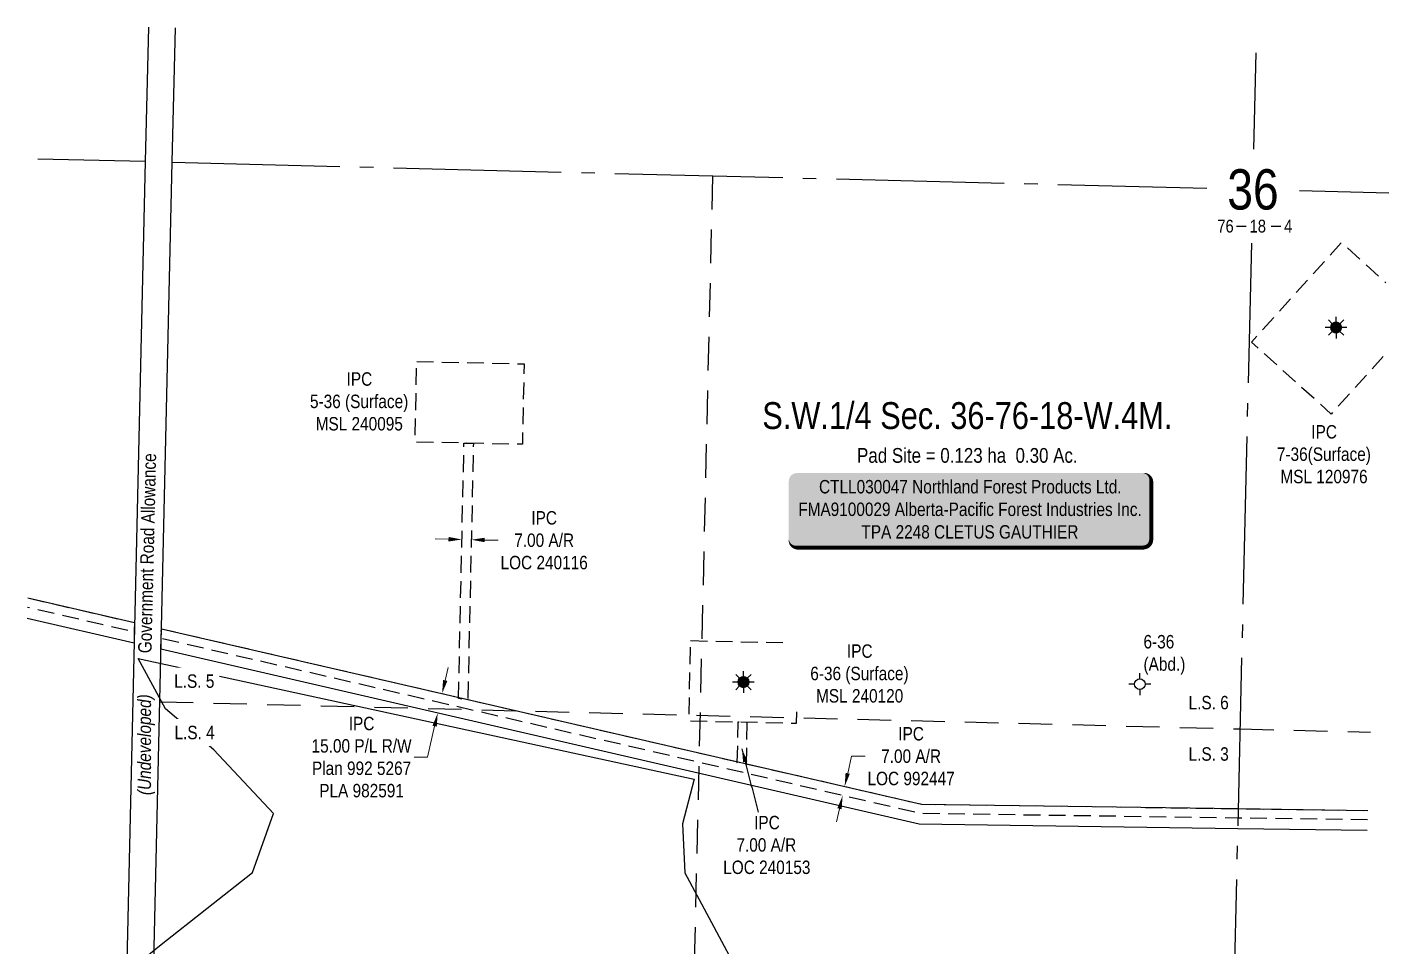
# Model space of a CAD drawing. Extents: x 393480 to 399797, y 6164203 to 6168965.
# Drawn here: x 394694 to 395708, y 6165373 to 6166058 of the extents above; entities that cross this region are included whole.
import ezdxf
from ezdxf.enums import TextEntityAlignment as Align

# ---------------------------------------------------------------- set-up
doc = ezdxf.new("R2010")
doc.units = 0
doc.header["$LTSCALE"] = 5
doc.header["$PDSIZE"] = 0.5
for name, pattern in [('foc-ACCESSROAD', [3.75, 2.5, -1.25]), ('foc-LSD', [8, 5, -3]), ('foc-QUARTERLINE', [33, 25, -3, 2, -3])]:
    doc.linetypes.add(name, pattern=pattern)
doc.layers.get('Defpoints').update_dxf_attribs({"color": 9})
for name, color, linetype in [('10', 1, 'Continuous'), ('9', 3, 'Continuous'), ('C-AR', 13, 'foc-ACCESSROAD'), ('C-RW', 13, 'Continuous'), ('C-SYMBOL', 7, 'Continuous'), ('C-WS', 13, 'foc-ACCESSROAD'), ('C-WS-S', 13, 'Continuous'), ('F-WS-S', 190, 'Continuous'), ('L-AREAREQUIRED', 7, 'Continuous'), ('L-ROAD-T', 7, 'Continuous'), ('L-SEC', 7, 'Continuous'), ('L-SECLBL', 7, 'Continuous'), ('L-SECQ', 8, 'foc-QUARTERLINE'), ('L-SECTION-LSD', 7, 'foc-LSD'), ('WETLAND', 143, 'Continuous')]:
    doc.layers.add(name, color=color, linetype=linetype)
for name, color, linetype, lineweight in [('C-AR-T', 13, 'Continuous', 9), ('C-RW-T', 13, 'Continuous', 9), ('C-WS-T', 13, 'Continuous', 9), ('T-TEXT', 48, 'Continuous', 18)]:
    doc.layers.add(name, color=color, linetype=linetype, lineweight=lineweight)
doc.styles.add('100L', font='ARIALN.TTF', dxfattribs={"height": 11})
doc.styles.add('175L', font='ARIALN.TTF', dxfattribs={"height": 20})
doc.styles.add('80', font='ARIALN.TTF', dxfattribs={"height": 10})
doc.styles.add('80CG', font='ARIALN.TTF', dxfattribs={"height": 10})
doc.styles.add('80L', font='ARIALN.TTF', dxfattribs={"height": 10})
doc.styles.add('80LS', font='ARIALNI.TTF', dxfattribs={"height": 10})
doc.styles.add('SIMPLEX', font='ARIALN.TTF')
doc.dimstyles.new('Compass 5 000', dxfattribs={"dimscale": 5, "dimtxt": 9, "dimasz": 2, "dimexe": 0.2, "dimexo": 0.0625, "dimgap": 0.5, "dimtad": 0, "dimtih": 1, "dimtoh": 1, "dimzin": 0, "dimdsep": 46, "dimtxsty": '80CG', "dimcen": 0.1, "dimse1": 1, "dimse2": 1, "dimclrd": 256, "dimclrt": 256, "dimaunit": 1, "dimadec": 4, "dimazin": 0, "dimtfac": 0.06, "dimtofl": 0, "dimtmove": 0, "dimatfit": 1, "dimfxl": 0.2, "dimtolj": 1, "dimtzin": 0, "dimlwd": -1, "dimarcsym": 0})

# ---------------------------------------------------------------- blocks, each defined once
blk = doc.blocks.new('L-SECLBL')
at = {"layer": '9', "color": 7}
for p, q in [((-5.1, -27.8), (-12.3, -27.8)), ((20.7, -27.8), (13.5, -27.8))]:
    blk.add_line(p, q, dxfattribs=at)
at = {"layer": '10', "color": 2, "style": 'SIMPLEX'}
blk.add_attdef('SEC', text='', height=30, dxfattribs=at).set_placement((0, 0), align=Align.MIDDLE)
at = {"layer": '10', "color": 5, "style": '80L'}
blk.add_attdef('TWP', text='', height=9.5, dxfattribs=at).set_placement((-14.4, -27.4), align=Align.MIDDLE_RIGHT)
blk.add_attdef('RGE', text='', height=9.5, dxfattribs=at).set_placement((3.6, -27.4), align=Align.MIDDLE_CENTER)
blk.add_attdef('MER', text='', height=9.5, dxfattribs=at).set_placement((23.2, -27.4), align=Align.MIDDLE_LEFT)
blk = doc.blocks.new('*D408')
at = {"layer": 'C-AR-T', "transparency": 16777216}
for p, q in [((395305.4, 6165502.2), (395308.3, 6165515)), ((395308.3, 6165515), (395318.3, 6165515)), ((395299.3, 6165475.9), (395297.1, 6165466.2))]:
    blk.add_line(p, q, dxfattribs=at)
for points in [[(395303.8, 6165502.6), (395307, 6165501.9), (395303.1, 6165492.5)], [(395297.7, 6165476.3), (395300.9, 6165475.5), (395301.6, 6165485.7)]]:
    blk.add_solid(points, dxfattribs=at)
at = {"layer": 'Defpoints', "color": 0, "transparency": 16777216}
for p in [(395303.1, 6165492.5), (395316.5, 6165482.2), (395318.1, 6165489)]:
    blk.add_point(p, dxfattribs=at)
at = {"layer": 'C-AR-T', "transparency": 16777216, "insert": (395352.6, 6165515), "char_height": 10, "attachment_point": 5, "style": '80CG'}
blk.add_mtext('\\A1;IPC \\P7.00 A/R\\PLOC 992447', dxfattribs=at)
blk = doc.blocks.new('*D409')
at = {"layer": 'C-AR-T', "transparency": 16777216}
for p, q in [((395008, 6165676.7), (394998, 6165676.9)), ((395035, 6165676.1), (395045, 6165675.9))]:
    blk.add_line(p, q, dxfattribs=at)
for points in [[(395008.1, 6165678.4), (395008, 6165675), (395018, 6165676.5)], [(395035.1, 6165677.8), (395035, 6165674.5), (395025, 6165676.3)]]:
    blk.add_solid(points, dxfattribs=at)
at = {"layer": 'Defpoints', "color": 0, "transparency": 16777216}
for p in [(395018.1, 6165677.7), (395025, 6165676.3), (395025.1, 6165677.6)]:
    blk.add_point(p, dxfattribs=at)
at = {"layer": 'C-AR-T', "transparency": 16777216, "insert": (395079.3, 6165675.9), "char_height": 10, "attachment_point": 5, "style": '80CG'}
blk.add_mtext('\\A1;IPC\\P7.00 A/R\\PLOC 240116', dxfattribs=at)
blk = doc.blocks.new('*D410')
at = {"layer": 'C-RW-T', "transparency": 16777216}
for p, q in [((395005.6, 6165571.4), (395007.8, 6165581.2)), ((394997.7, 6165537.3), (394992.4, 6165514.3)), ((394992.4, 6165514.3), (394982.4, 6165514.3))]:
    blk.add_line(p, q, dxfattribs=at)
for points in [[(395004, 6165571.8), (395007.2, 6165571.1), (395003.3, 6165561.7)], [(394996.1, 6165537.7), (394999.3, 6165537), (395000, 6165547.1)]]:
    blk.add_solid(points, dxfattribs=at)
at = {"layer": 'Defpoints', "color": 0, "transparency": 16777216}
for p in [(395000, 6165547.1), (395254.4, 6165503.7), (395251, 6165489.1)]:
    blk.add_point(p, dxfattribs=at)
at = {"layer": 'C-RW-T', "transparency": 16777216, "insert": (394943.3, 6165514.3), "char_height": 10, "attachment_point": 5, "style": '80CG'}
blk.add_mtext('\\A1;IPC\\P15.00 P/L R/W\\PPlan 992 5267\\PPLA 982591', dxfattribs=at)
blk = doc.blocks.new('*U407')
h = blk.add_hatch(color=255)
edge = h.paths.add_edge_path()
edge.add_line((-129, -28.5), (129, -28.5))
edge.add_arc((129, -22.5), 6, 270, 360)
edge.add_line((135, -22.5), (135, 21))
edge.add_arc((129, 21), 6, 0, 90)
edge.add_line((129, 27), (-129, 27))
edge.add_arc((-129, 21), 6, 90, 180)
edge.add_line((-135, 21), (-135, -22.5))
edge.add_arc((-129, -22.5), 6, 180, 270)
at = {"color": 44, "flags": 128}
blk.add_lwpolyline([(-129, -28.5, 3, 3, 0), (129, -28.5, 3, 3, 0.414214), (135, -22.5, 3, 3, 0), (135, 21, 3, 0, 0.414214), (129, 27, 0, 0, 0), (-129, 27, 0, 0, 0.414214), (-135, 21, 0, 0, 0), (-135, -22.5, 0, 3, 0.414214)], format="xyseb", close=True, dxfattribs=at)
at = {"color": 44, "style": '80'}
blk.add_attdef('ENTER_TEXT_001', (-36, -5), '', height=10, dxfattribs=at)
blk = doc.blocks.new('GABD')
for p, q in [((-0.81, 0), (-1.62, 0)), ((0, 0.81), (0, 1.62)), ((1.62, 0), (0.81, 0)), ((0, -0.81), (0, -1.62))]:
    blk.add_line(p, q)
blk.add_circle((0, 0), 0.8)
blk = doc.blocks.new('GAS')
h = blk.add_hatch(color=255)
h.dxf.hatch_style = 1
edge = h.paths.add_edge_path()
edge.add_arc((0, 0), 0.9, 0, 360)
for p, q in [((-0.81, 0), (-1.62, 0)), ((-0.57, 0.57), (-1.14, 1.14)), ((0, 0.81), (0, 1.62)), ((0.57, 0.57), (1.14, 1.14)), ((1.62, 0), (0.81, 0)), ((-0.57, -0.57), (-1.14, -1.14)), ((0, -0.81), (0, -1.62)), ((1.14, -1.14), (0.57, -0.57))]:
    blk.add_line(p, q)
blk.add_circle((0, 0), 0.8)

msp = doc.modelspace()

# ---------------------------------------------------------------- linework, layer by layer
at = {"layer": 'C-AR', "flags": 128}
for points in [[(395015.476, 6165558.022), (395019.589, 6165748.35), (395026.585, 6165748.199), (395022.441, 6165556.42)], [(395229.893, 6165508.684), (395230.58, 6165540.203), (395223.584, 6165540.354), (395222.929, 6165510.286)]]:
    msp.add_lwpolyline(points, close=True, dxfattribs=at)
for points in [[(394694.628, 6165632.969), (394774.157, 6165614.589), (394773.993, 6165607.441), (394694.463, 6165625.822)], [(395692.659, 6165467.566), (395596.247, 6165468.931), (395359.52, 6165472.282), (394794.002, 6165602.82), (394794.166, 6165609.968), (395360.367, 6165479.273), (395596.412, 6165475.931), (395692.895, 6165474.565)]]:
    msp.add_lwpolyline(points, dxfattribs=at)
at = {"layer": 'C-RW', "flags": 128}
for points in [[(394694.628, 6165632.969), (394774.157, 6165614.589), (394773.993, 6165607.441), (394773.806, 6165599.281), (394694.274, 6165617.667)], [(395692.39, 6165459.577), (395596.059, 6165460.941), (395358.541, 6165464.304), (394793.815, 6165594.657), (394794.002, 6165602.82), (394794.166, 6165609.968), (395360.367, 6165479.273), (395596.412, 6165475.931), (395692.895, 6165474.565)]]:
    msp.add_lwpolyline(points, dxfattribs=at)
at = {"layer": 'C-WS', "flags": 128}
msp.add_lwpolyline([(395704.283, 6165812.859), (395665.533, 6165769.952), (395606.183, 6165823.553), (395673.184, 6165897.74), (395706.139, 6165867.978)], dxfattribs=at)
for points in [[(394984.399, 6165809.103), (395064.352, 6165807.376), (395063.056, 6165747.411), (394983.104, 6165749.139)], [(395188.402, 6165601.111), (395268.359, 6165599.381), (395267.052, 6165539.417), (395187.107, 6165541.14)]]:
    msp.add_lwpolyline(points, close=True, dxfattribs=at)
at = {"layer": 'L-SEC'}
for p, q in [((394784.494, 6166058.216), (394782.026, 6165958.082)), ((394802.129, 6165957.578), (394804.598, 6166057.753)), ((394782.026, 6165958.082), (394763.608, 6165154.134)), ((394783.711, 6165153.628), (394802.129, 6165957.578))]:
    msp.add_line(p, q, dxfattribs=at)
at = {"layer": 'L-SECQ', "flags": 128}
for points in [[(395607.966, 6165967.392), (395609.655, 6166039.223)], [(394782.026, 6165958.067), (394702.186, 6165960.011)], [(394802.129, 6165957.578), (395572.756, 6165938.264)], [(395642.017, 6165936.528), (395708.391, 6165934.864)], [(395588.358, 6165133.345), (395606.321, 6165897.411)]]:
    msp.add_lwpolyline(points, dxfattribs=at)
at = {"layer": 'L-SECTION-LSD'}
for p, q in [((395204.695, 6165947.488), (395186.035, 6165143.486)), ((394792.92, 6165555.603), (395597.81, 6165535.372)), ((395597.81, 6165535.372), (395694.86, 6165532.943))]:
    msp.add_line(p, q, dxfattribs=at)
at = {"layer": 'WETLAND'}
msp.add_lwpolyline([(394739.704, 6165330.546), (394794.154, 6165374.594), (394862.147, 6165428.478), (394877.659, 6165472.413), (394833.204, 6165519.807), (394797.206, 6165550.198), (394776.969, 6165587.937), (395191.151, 6165498.024), (395182.424, 6165464.551), (395184.103, 6165428.213), (395202.045, 6165394.738), (395228.582, 6165345.229)], dxfattribs=at)

# ---------------------------------------------------------------- block references
at = {"color": 3}
ref = msp.add_blockref('*U407', (395396.486, 6165699.005), dxfattribs=dict(at, xscale=0.9996419999999964, yscale=0.9996419999999964, zscale=0.9996419999999964))
ref.add_attrib('ENTER_TEXT_001', 'CTLL030047 Northland Forest Products Ltd.', (395284.026, 6165710.838), dxfattribs={"color": 44, "height": 9.99642, "style": '80'})
ref.add_attrib('ENTER_TEXT_002', 'FMA9100029 Alberta-Pacific Forest Industries Inc.', (395268.547, 6165694.007), dxfattribs={"color": 44, "height": 9.99642, "style": '80'})
ref.add_attrib('ENTER_TEXT_003', 'TPA 2248 CLETUS GAUTHIER', (395315.607, 6165677.169), dxfattribs={"color": 44, "height": 9.99642, "style": '80'})
at = {"layer": 'C-WS-S', "color": 3, "xscale": 5, "yscale": 5, "zscale": 5}
for p in [(395669.118, 6165834.429), (395227.736, 6165570.264)]:
    msp.add_blockref('GAS', p, dxfattribs=at)
at = {"layer": 'F-WS-S', "color": 3, "xscale": 5, "yscale": 5, "zscale": 5}
msp.add_blockref('GABD', (395522.983, 6165568.707), dxfattribs=at)
at = {"layer": 'L-SECLBL', "color": 4}
msp.add_blockref('L-SECLBL', (395607.261, 6165937.399), dxfattribs=at).add_auto_attribs({'SEC': '36', 'TWP': '76', 'RGE': '18', 'MER': '4'})

# ---------------------------------------------------------------- texts
at = {"layer": 'C-AR-T', "insert": (395208.258, 6165470.579), "char_height": 10, "attachment_point": 1, "style": '80L'}
msp.add_mtext_dynamic_manual_height_columns('\\pi27.435;IPC\\P\\pi14.253;7.00 A/R\\P\\pi4.3992;LOC 240153', width=72.39997, gutter_width=50, heights=[0], dxfattribs=at)
at = {"layer": 'C-SYMBOL', "color": 3, "linetype": 'Continuous', "style": '175L'}
msp.add_text('S.W.1/4 Sec. 36-76-18-W.4M.', height=19.99266, dxfattribs=at).set_placement((395394.508, 6165752.841), align=Align.BOTTOM_CENTER)
at = {"layer": 'C-WS-T', "attachment_point": 1, "style": '80L'}
for s, width, insert, char_height in [('\\pi28.167;IPC\\P\\pi0.89987;5-36 (Surface)\\P\\pi5.1153;MSL 240095', 73.86488, (394903.982, 6165801.084), 9.99976), ('\\pi24.909;IPC\\P\\pi-0.72271;7-36(Surface)\\P\\pi1.8991;MSL 120976', 67.34241, (395625.787, 6165761.733), 9.99633)]:
    msp.add_mtext_dynamic_manual_height_columns(s, width=width, gutter_width=50, heights=[0], dxfattribs=dict(at, insert=insert, char_height=char_height))
at = {"layer": 'F-WS-S', "insert": (395525.701, 6165605.332), "char_height": 9.9963, "attachment_point": 1, "style": '80L'}
msp.add_mtext_dynamic_manual_height_columns('6-36\\P(Abd.)', width=32.61848, gutter_width=50, heights=[0], dxfattribs=at)
at = {"layer": 'L-AREAREQUIRED', "color": 5, "linetype": 'Continuous', "style": '100L'}
msp.add_text('Pad Site = 0.123 ha  0.30 Ac.', height=10.99596, dxfattribs=at).set_placement((395394.508, 6165730.35), align=Align.BOTTOM_CENTER)
at = {"layer": 'L-ROAD-T', "style": '80L'}
msp.add_text('Government Road Allowance', height=10, rotation=88.665627, dxfattribs=at).set_placement((394783.563, 6165666.239), align=Align.MIDDLE_CENTER)
at = {"layer": 'T-TEXT', "style": '80LS'}
msp.add_text('(Undeveloped)', height=10, rotation=90, dxfattribs=at).set_placement((394781.462, 6165523.608), align=Align.MIDDLE_CENTER)

# ---------------------------------------------------------------- dimensions: what is measured, and where the dimension line sits
at = {"layer": 'C-AR-T'}
dim = msp.add_aligned_dim(p1=(395018.063, 6165677.716), p2=(395025.059, 6165677.565), distance=-1.233, text='IPC\\P7.00 A/R\\PLOC 240116', dimstyle='Compass 5 000', dxfattribs=at)
dim.commit()
dim.dimension.update_dxf_attribs({"geometry": '*D409', "text_midpoint": (395079.328, 6165675.9)})
dim = msp.add_linear_dim(base=(395303.129, 6165492.486), p1=(395316.499, 6165482.213), p2=(395318.074, 6165489.036), angle=77.002201, text='IPC \\P7.00 A/R\\PLOC 992447', dimstyle='Compass 5 000', dxfattribs=at)
dim.commit()
dim.dimension.update_dxf_attribs({"geometry": '*D408', "text_midpoint": (395352.63, 6165515.017), "dimtype": 161})
at = {"layer": 'C-RW-T'}
dim = msp.add_linear_dim(base=(394999.955, 6165547.074), p1=(395254.398, 6165503.734), p2=(395251.025, 6165489.121), angle=257.002352, text='IPC\\P15.00 P/L R/W\\PPlan 992 5267\\PPLA 982591', dimstyle='Compass 5 000', dxfattribs=at)
dim.commit()
dim.dimension.update_dxf_attribs({"geometry": '*D410', "text_midpoint": (394943.307, 6165514.312), "dimtype": 161})

# ---------------------------------------------------------------- leaders
at = {"layer": 'C-AR-T', "path_type": 1}
msp.add_leader([(395226.629, 6165520.597), (395238.593, 6165473.373)], dimstyle='Compass 5 000', override={"dimgap": 0.5, "dimtad": 0}, dxfattribs=at)

# ---------------------------------------------------------------- next in the draw order: texts
at = {"layer": 'C-WS-T', "insert": (395268.138, 6165598.336), "char_height": 9.99976, "attachment_point": 1, "style": '80L', "bg_fill": 2}
msp.add_mtext_dynamic_manual_height_columns('\\pi36.679;IPC\\P\\pi9.3875;6-36 (Surface)\\P\\pi13.671;MSL 240120', width=90.88782, gutter_width=50.018, heights=[0], dxfattribs=at)
at = {"layer": 'L-SECTION-LSD', "char_height": 10, "attachment_point": 1, "style": '100L', "bg_fill": 3, "box_fill_scale": 1.5, "bg_fill_color": 256, "bg_fill_transparency": 0}
for s, width, insert in [('\\pi1.7586;L.S. 5', 30.40114, (394801.972, 6165575.968)), ('L.S. 6', 30.48313, (395559.267, 6165559.949)), ('\\pi1.986;L.S. 4', 30.53989, (394801.972, 6165537.684)), ('L.S. 3', 30.37591, (395559.267, 6165521.665))]:
    msp.add_mtext_dynamic_manual_height_columns(s, width=width, gutter_width=55, heights=[0], dxfattribs=dict(at, insert=insert))

doc.saveas('drawing.dxf')
